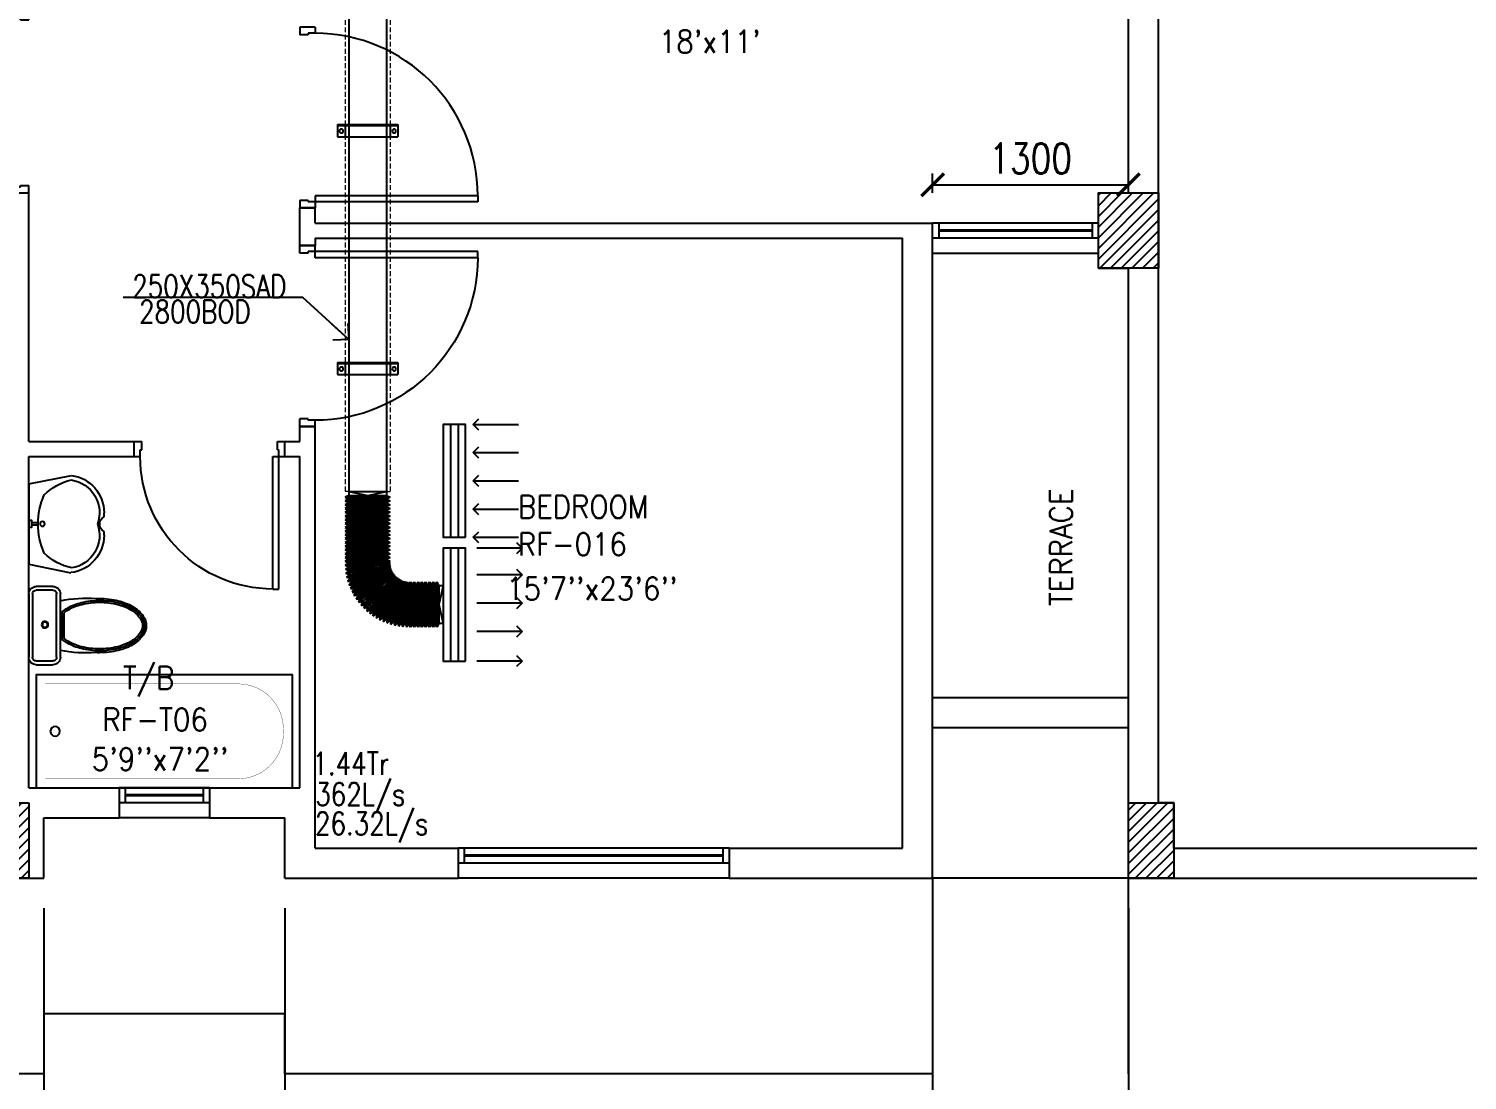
# Model space of a CAD drawing. Header units: millimetres. Extents: x -1288794 to 352264, y -1971533 to -1569871.
# Drawn here: x 303628 to 313176, y -1616675 to -1609693 of the extents above; entities that cross this region are included whole.
import ezdxf

# ---------------------------------------------------------------- set-up
doc = ezdxf.new("R2010")
doc.units = ezdxf.units.MM
doc.header["$LTSCALE"] = 500
doc.header["$PDMODE"] = 34
for name, pattern in [('DASHED2', [9.525, 6.35, -3.175]), ('HIDDEN', [9.525, 6.35, -3.175]), ('HIDDEN2', [4.7625, 3.175, -1.5875])]:
    doc.linetypes.add(name, pattern=pattern)
for name, color, linetype in [('A-ANNO-DIMS', 1, 'Continuous'), ('A-ANNO-TEXT', 8, 'Continuous'), ('A-DOOR', 4, 'Continuous'), ('A-FLOR-OVHD', 4, 'DASHED2'), ('A-FLOR-PFIX', 8, 'Continuous'), ('A-FLOR-SPCL', 8, 'Continuous'), ('A-GLAZ', 5, 'Continuous'), ('A-WALL-FULL', 8, 'Continuous'), ('AC-SAD', 3, 'Continuous'), ('AC-SAD TEXT', 3, 'Continuous'), ('M-HANGER', 30, 'Continuous'), ('RAD DIF', 10, 'Continuous'), ('RETURN GRILL RIGHT', 1, 'Continuous'), ('S-COL- HACT.', 9, 'Continuous'), ('S-COL.', 8, 'Continuous'), ('SUPPLY GRILL RIGHT', 3, 'Continuous')]:
    doc.layers.add(name, color=color, linetype=linetype)
doc.layers.add('INSULATION', color=1, linetype='Continuous', lineweight=5)
doc.styles.add('ROMANS', font='romans.shx', dxfattribs={"width": 0.8})
doc.styles.add('SIMPLEX', font='simplex.shx', dxfattribs={"width": 0.8})
doc.dimstyles.new('100 of DIM2', dxfattribs={"dimscale": 0, "dimtxt": 200, "dimasz": 150, "dimexe": 75, "dimexo": 200, "dimgap": 75, "dimtad": 1, "dimdec": 0, "dimrnd": 5, "dimzin": 0, "dimdsep": 46, "dimtxsty": 'ROMANS', "dimblk": 'ARCHTICK', "dimcen": 100, "dimclrd": 94, "dimclre": 94, "dimclrt": 2, "dimadec": 0, "dimazin": 0, "dimtfac": 1, "dimtdec": 0, "dimtofl": 0, "dimtmove": 2, "dimatfit": 3, "dimldrblk": 'OPEN90', "dimfxl": 75, "dimtolj": 1, "dimtzin": 0, "dimarcsym": 0})
pattern_1 = [(45, (1420082.95, -1215620.816), (-35.355339, 35.355339), [])]

# ---------------------------------------------------------------- blocks, each defined once
blk = doc.blocks.new('D-100-R1')
for p, q in [((-80, 980), (-80, 100)), ((-80, 980), (-40, 980)), ((-40, 980), (-40, 55)), ((-1000, 100), (-1000, 0)), ((-1000, 100), (-960, 100)), ((-960, 100), (-960, 55)), ((-80, 100), (0, 100)), ((0, 100), (0, 0)), ((-960, 55), (-950, 55)), ((-950, 55), (-950, 0)), ((-50, 55), (-50, 0)), ((-50, 55), (-40, 55)), ((-50, 0), (0, 0)), ((-1000, 0), (-950, 0))]:
    blk.add_line(p, q)
at = {"linetype": 'Continuous'}
blk.add_arc((-80, 100), 880, 90, 180, dxfattribs=at)
blk = doc.blocks.new('D-120-R1')
for p, q in [((-80, 1180), (-40, 1180)), ((-80, 1180), (-80, 100)), ((-40, 1180), (-40, 55)), ((-1200, 100), (-1160, 100)), ((-1200, 100), (-1200, 0)), ((-1160, 100), (-1160, 55)), ((-80, 100), (0, 100)), ((0, 100), (0, 0)), ((-1160, 55), (-1150, 55)), ((-1150, 55), (-1150, 0)), ((-50, 55), (-40, 55)), ((-50, 55), (-50, 0)), ((-50, 0), (0, 0)), ((-1200, 0), (-1150, 0))]:
    blk.add_line(p, q)
at = {"linetype": 'Continuous'}
blk.add_arc((-80, 100), 1080, 90, 180, dxfattribs=at)
blk = doc.blocks.new('WC-1')
for p, q in [((-210, 0), (210, 0)), ((-260, -160), (-260, -50)), ((-235, -160), (-235, -50)), ((-210, -25), (210, -25)), ((235, -50), (235, -160)), ((260, -50), (260, -160)), ((210, -185), (-210, -185)), ((210, -210), (-210, -210)), ((91.5, -222.5), (-91.5, -222.5)), ((85.8, -235), (-85.8, -235))]:
    blk.add_line(p, q)
for radius in [22.1, 17.1]:
    blk.add_circle((-6.1, -107.5), radius)
for centre, radius, start, end in [((-210, -50), 50, 90, 180), ((-210, -50), 25, 90, 180), ((210, -50), 50, 360, 90), ((210, -50), 25, 360, 90), ((-210, -160), 50, 180, 270), ((-210, -160), 25, 180, 270), ((210, -160), 25, 270, 360), ((210, -160), 50, 270, 360), ((722.3, -383.2), 904.1, 168.95288, 184.06317), ((178.2, -428.2), 340.7, 149.85861, 166.47658), ((178.2, -428.2), 328.2, 149.85861, 166.47658), ((68.6, -364.5), 214, 138.41516, 149.85861), ((68.6, -364.5), 201.5, 139.99435, 149.85861), ((-68.6, -364.5), 201.5, 30.14139, 40.00565), ((-68.6, -364.5), 214, 30.14139, 41.58484), ((-178.2, -428.2), 328.2, 13.52342, 30.14139), ((-178.2, -428.2), 340.7, 13.52342, 30.14139), ((352.1, -470), 519.6, 166.47658, 180), ((352.1, -470), 507.1, 166.47658, 180), ((-352.1, -470), 507.1, 360, 13.52342), ((-352.1, -470), 519.6, 360, 13.52342), ((352.1, -470), 532.1, 177.55413, 180), ((352.1, -470), 532.1, 180, 193.52342), ((352.1, -470), 519.6, 180, 193.52342), ((352.1, -470), 507.1, 180, 193.52342), ((-352.1, -470), 507.1, 346.47658, 360), ((-352.1, -470), 519.6, 346.47658, 360), ((-352.1, -470), 532.1, 346.47658, 360), ((-352.1, -470), 532.1, 360, 2.44587), ((178.2, -511.8), 353.2, 193.52342, 210.14139), ((178.2, -511.8), 340.7, 193.52342, 210.14139), ((178.2, -511.8), 328.2, 193.52342, 210.14139), ((-178.2, -511.8), 328.2, 329.85861, 346.47658), ((-178.2, -511.8), 340.7, 329.85861, 346.47658), ((-178.2, -511.8), 353.2, 329.85861, 346.47658), ((68.6, -575.5), 226.5, 210.14139, 234.49716), ((68.6, -575.5), 214, 210.14139, 234.49716), ((68.6, -575.5), 201.5, 210.14139, 234.49716), ((0, -671.6), 108.4, 234.49716, 270), ((0, -671.6), 95.9, 234.49716, 270), ((0, -671.6), 83.4, 234.49716, 270), ((0, -671.6), 83.4, 270, 305.50284), ((0, -671.6), 95.9, 270, 305.50284), ((0, -671.6), 108.4, 270, 305.50284), ((-68.6, -575.5), 201.5, 305.50284, 329.85861), ((-68.6, -575.5), 214, 305.50284, 329.85861), ((-68.6, -575.5), 226.5, 305.50284, 329.85861)]:
    blk.add_arc(centre, radius, start, end)
at = {"linetype": 'Continuous', "ltscale": 50}
blk.add_arc((-722.3, -383.2), 904.1, 355.93683, 11.04712, dxfattribs=at)
blk = doc.blocks.new('LAV-4')
for p, q in [((-266.3, 0), (-322.3, -283.1)), ((-266.3, 0), (268.1, 0)), ((268.1, 0), (323.6, -280.1)), ((-48.1, -499.7), (-74.6, -499.7)), ((75.4, -499.7), (49.9, -499.7))]:
    blk.add_line(p, q)
for points in [[(-24.6, 0), (-24.6, -18.5), (24.6, -18.5), (24.6, 0)], [(-9.2, -20), (-9.2, -56.9), (7.7, -56.9), (7.7, -20)]]:
    blk.add_lwpolyline(points, close=True)
blk.add_circle((0, -90.7), 15.4)
for centre, radius, start, end in [((0, -538.9), 477.4, 66.12608, 113.87396), ((73.5, -366), 375, 135.33332, 167.14321), ((-73.5, -366), 375, 12.51988, 44.66672), ((-74.6, -249.7), 250, 187.67842, 270), ((-74.6, -249.7), 220, 188.58141, 289.95234), ((75.4, -249.7), 220, 250.0878, 350.85148), ((75.4, -249.7), 250, 270, 353.01209), ((0.9, -526.6), 55.9, 28.78265, 151.21735), ((49.7, -499.5), 0, 238.18833, 0)]:
    blk.add_arc(centre, radius, start, end)
blk = doc.blocks.new('W-180')
for p, q in [((1800, 100), (0, 100)), ((40, 0), (40, 100)), ((1760, 100), (1760, 0)), ((1800, 0), (0, 0))]:
    blk.add_line(p, q)
at = {"linetype": 'Continuous'}
for p, q in [((1760, 53), (40, 53)), ((1760, 47), (40, 47))]:
    blk.add_line(p, q, dxfattribs=at)
blk = doc.blocks.new('W-60')
for p, q in [((600, 100), (0, 100)), ((40, 0), (40, 100)), ((560, 100), (560, 0)), ((600, 0), (0, 0))]:
    blk.add_line(p, q)
at = {"linetype": 'Continuous'}
for p, q in [((560, 53), (40, 53)), ((560, 47), (40, 47))]:
    blk.add_line(p, q, dxfattribs=at)
blk = doc.blocks.new('BT-2')
blk.add_lwpolyline([(0, 750), (1700, 750), (1700, 0), (0, 0)], close=True)
at = {"const_width": 2}
blk.add_lwpolyline([(60, 690), (1340, 690, -0.414214), (1640, 390), (1640, 360, -0.414214), (1340, 60), (60, 60)], format="xyb", close=True, dxfattribs=at)
blk.add_circle((125, 374.5), 31.9)
blk = doc.blocks.new('_ArchTick')
at = {"color": 0, "linetype": 'ByBlock', "const_width": 0.15}
blk.add_lwpolyline([(-0.5, -0.5), (0.5, 0.5)], dxfattribs=at)
blk = doc.blocks.new('*D146')
at = {"layer": 'A-ANNO-DIMS', "color": 94, "linetype": 'Continuous', "lineweight": -2, "ltscale": 3, "transparency": 16777216}
for p, q in [((310927.8, -1615532.8), (310927.8, -1618146.8)), ((323727.8, -1615532.8), (323727.8, -1618146.8)), ((323727.8, -1618071.8), (310927.8, -1618071.8))]:
    blk.add_line(p, q, dxfattribs=at)
at = {"layer": 'Defpoints', "color": 0, "linetype": 'Continuous', "ltscale": 3, "transparency": 16777216}
for p in [(310927.8, -1615332.8), (323727.8, -1615332.8), (310927.8, -1618071.8)]:
    blk.add_point(p, dxfattribs=at)
at = {"layer": 'A-ANNO-DIMS', "color": 94, "linetype": 'Continuous', "lineweight": -2, "ltscale": 3, "transparency": 16777216, "xscale": 150, "yscale": 150, "zscale": 150, "rotation": 180}
blk.add_blockref('_ArchTick', (310927.8, -1618071.8), dxfattribs=at)
at = {"layer": 'A-ANNO-DIMS', "color": 94, "linetype": 'Continuous', "lineweight": -2, "ltscale": 3, "transparency": 16777216, "xscale": 150, "yscale": 150, "zscale": 150}
blk.add_blockref('_ArchTick', (323727.8, -1618071.8), dxfattribs=at)
at = {"layer": 'A-ANNO-DIMS', "color": 2, "linetype": 'Continuous', "ltscale": 3, "transparency": 16777216, "insert": (317327.8, -1617896.8), "char_height": 200, "attachment_point": 5, "style": 'ROMANS'}
blk.add_mtext('\\A1;12800', dxfattribs=at)
blk = doc.blocks.new('_Open90')
at = {"color": 0, "linetype": 'ByBlock', "lineweight": -2}
for p, q in [((0, 0), (-1, 0)), ((-0.5, 0.5), (0, 0)), ((0, 0), (-0.5, -0.5))]:
    blk.add_line(p, q, dxfattribs=at)
blk = doc.blocks.new('*D147')
at = {"layer": 'A-ANNO-DIMS', "color": 94, "linetype": 'Continuous', "lineweight": -2, "ltscale": 3, "transparency": 16777216}
for p, q in [((309627.8, -1615532.8), (309627.8, -1618146.8)), ((310927.8, -1615532.8), (310927.8, -1618146.8)), ((310927.8, -1618071.8), (309627.8, -1618071.8))]:
    blk.add_line(p, q, dxfattribs=at)
at = {"layer": 'Defpoints', "color": 0, "linetype": 'Continuous', "ltscale": 3, "transparency": 16777216}
for p in [(309627.8, -1615332.8), (310927.8, -1615332.8), (309627.8, -1618071.8)]:
    blk.add_point(p, dxfattribs=at)
at = {"layer": 'A-ANNO-DIMS', "color": 94, "linetype": 'Continuous', "lineweight": -2, "ltscale": 3, "transparency": 16777216, "xscale": 150, "yscale": 150, "zscale": 150, "rotation": 180}
blk.add_blockref('_ArchTick', (309627.8, -1618071.8), dxfattribs=at)
at = {"layer": 'A-ANNO-DIMS', "color": 94, "linetype": 'Continuous', "lineweight": -2, "ltscale": 3, "transparency": 16777216, "xscale": 150, "yscale": 150, "zscale": 150}
blk.add_blockref('_ArchTick', (310927.8, -1618071.8), dxfattribs=at)
at = {"layer": 'A-ANNO-DIMS', "color": 2, "linetype": 'Continuous', "ltscale": 3, "transparency": 16777216, "insert": (310277.8, -1617896.8), "char_height": 200, "attachment_point": 5, "style": 'ROMANS'}
blk.add_mtext('\\A1;1300', dxfattribs=at)
blk = doc.blocks.new('*D148')
at = {"layer": 'A-ANNO-DIMS', "color": 94, "linetype": 'Continuous', "lineweight": -2, "ltscale": 3, "transparency": 16777216}
for p, q in [((305327.8, -1615532.8), (305327.8, -1618146.8)), ((309627.8, -1615532.8), (309627.8, -1618146.8)), ((309627.8, -1618071.8), (305327.8, -1618071.8))]:
    blk.add_line(p, q, dxfattribs=at)
at = {"layer": 'Defpoints', "color": 0, "linetype": 'Continuous', "ltscale": 3, "transparency": 16777216}
for p in [(305327.8, -1615332.8), (309627.8, -1615332.8), (305327.8, -1618071.8)]:
    blk.add_point(p, dxfattribs=at)
at = {"layer": 'A-ANNO-DIMS', "color": 94, "linetype": 'Continuous', "lineweight": -2, "ltscale": 3, "transparency": 16777216, "xscale": 150, "yscale": 150, "zscale": 150, "rotation": 180}
blk.add_blockref('_ArchTick', (305327.8, -1618071.8), dxfattribs=at)
at = {"layer": 'A-ANNO-DIMS', "color": 94, "linetype": 'Continuous', "lineweight": -2, "ltscale": 3, "transparency": 16777216, "xscale": 150, "yscale": 150, "zscale": 150}
blk.add_blockref('_ArchTick', (309627.8, -1618071.8), dxfattribs=at)
at = {"layer": 'A-ANNO-DIMS', "color": 2, "linetype": 'Continuous', "ltscale": 3, "transparency": 16777216, "insert": (307477.8, -1617896.8), "char_height": 200, "attachment_point": 5, "style": 'ROMANS'}
blk.add_mtext('\\A1;4300', dxfattribs=at)
blk = doc.blocks.new('*D149')
at = {"layer": 'A-ANNO-DIMS', "color": 94, "linetype": 'Continuous', "lineweight": -2, "ltscale": 3, "transparency": 16777216}
for p, q in [((303727.8, -1615532.8), (303727.8, -1618146.8)), ((305327.8, -1615532.8), (305327.8, -1618146.8)), ((305327.8, -1618071.8), (303727.8, -1618071.8))]:
    blk.add_line(p, q, dxfattribs=at)
at = {"layer": 'Defpoints', "color": 0, "linetype": 'Continuous', "ltscale": 3, "transparency": 16777216}
for p in [(303727.8, -1615332.8), (305327.8, -1615332.8), (303727.8, -1618071.8)]:
    blk.add_point(p, dxfattribs=at)
at = {"layer": 'A-ANNO-DIMS', "color": 94, "linetype": 'Continuous', "lineweight": -2, "ltscale": 3, "transparency": 16777216, "xscale": 150, "yscale": 150, "zscale": 150, "rotation": 180}
blk.add_blockref('_ArchTick', (303727.8, -1618071.8), dxfattribs=at)
at = {"layer": 'A-ANNO-DIMS', "color": 94, "linetype": 'Continuous', "lineweight": -2, "ltscale": 3, "transparency": 16777216, "xscale": 150, "yscale": 150, "zscale": 150}
blk.add_blockref('_ArchTick', (305327.8, -1618071.8), dxfattribs=at)
at = {"layer": 'A-ANNO-DIMS', "color": 2, "linetype": 'Continuous', "ltscale": 3, "transparency": 16777216, "insert": (304527.8, -1617896.8), "char_height": 200, "attachment_point": 5, "style": 'ROMANS'}
blk.add_mtext('\\A1;1600', dxfattribs=at)
blk = doc.blocks.new('*D150')
at = {"layer": 'A-ANNO-DIMS', "color": 94, "linetype": 'Continuous', "lineweight": -2, "ltscale": 3, "transparency": 16777216}
for p, q in [((299327.8, -1615532.8), (299327.8, -1618146.8)), ((303727.8, -1615532.8), (303727.8, -1618146.8)), ((303727.8, -1618071.8), (299327.8, -1618071.8))]:
    blk.add_line(p, q, dxfattribs=at)
at = {"layer": 'Defpoints', "color": 0, "linetype": 'Continuous', "ltscale": 3, "transparency": 16777216}
for p in [(299327.8, -1615332.8), (303727.8, -1615332.8), (299327.8, -1618071.8)]:
    blk.add_point(p, dxfattribs=at)
at = {"layer": 'A-ANNO-DIMS', "color": 94, "linetype": 'Continuous', "lineweight": -2, "ltscale": 3, "transparency": 16777216, "xscale": 150, "yscale": 150, "zscale": 150, "rotation": 180}
blk.add_blockref('_ArchTick', (299327.8, -1618071.8), dxfattribs=at)
at = {"layer": 'A-ANNO-DIMS', "color": 94, "linetype": 'Continuous', "lineweight": -2, "ltscale": 3, "transparency": 16777216, "xscale": 150, "yscale": 150, "zscale": 150}
blk.add_blockref('_ArchTick', (303727.8, -1618071.8), dxfattribs=at)
at = {"layer": 'A-ANNO-DIMS', "color": 2, "linetype": 'Continuous', "ltscale": 3, "transparency": 16777216, "insert": (301527.8, -1617896.8), "char_height": 200, "attachment_point": 5, "style": 'ROMANS'}
blk.add_mtext('\\A1;4400', dxfattribs=at)
blk = doc.blocks.new('*D189')
at = {"layer": 'Defpoints', "color": 0, "transparency": 16777216}
for p in [(310927.8, -1610728.6), (309627.8, -1610982.8), (310927.8, -1610982.8)]:
    blk.add_point(p, dxfattribs=at)
at = {"layer": 'RAD DIF', "color": 94, "lineweight": -2, "transparency": 16777216}
for p, q in [((309627.8, -1610782.8), (309627.8, -1610653.6)), ((310927.8, -1610782.8), (310927.8, -1610653.6)), ((309627.8, -1610728.6), (310927.8, -1610728.6))]:
    blk.add_line(p, q, dxfattribs=at)
at = {"layer": 'RAD DIF', "color": 94, "lineweight": -2, "transparency": 16777216, "xscale": 150, "yscale": 150, "zscale": 150, "rotation": 180}
blk.add_blockref('_ArchTick', (309627.8, -1610728.6), dxfattribs=at)
at = {"layer": 'RAD DIF', "color": 94, "lineweight": -2, "transparency": 16777216, "xscale": 150, "yscale": 150, "zscale": 150}
blk.add_blockref('_ArchTick', (310927.8, -1610728.6), dxfattribs=at)
at = {"layer": 'RAD DIF', "color": 2, "transparency": 16777216, "insert": (310277.8, -1610553.6), "char_height": 200, "attachment_point": 5, "style": 'ROMANS'}
blk.add_mtext('\\A1;1300', dxfattribs=at)
blk = doc.blocks.new('*U303')
at = {"layer": 'AC-SAD'}
for p, q in [((-25, 250), (-12.5, 275)), ((-25, 0), (-25, 250)), ((-12.5, -25), (-12.5, 275)), ((-12.5, 275), (0, 250)), ((0, 0), (0, 250)), ((-25, 0), (-12.5, -25)), ((-12.5, -25), (0, 0))]:
    blk.add_line(p, q, dxfattribs=at)
blk = doc.blocks.new('*U304')
at = {"layer": 'AC-SAD', "color": 0, "linetype": 'ByBlock', "lineweight": -2, "transparency": 16777216}
for p, rotation in [((305753.5, -1613265.9), 273.5809862195675), ((305752.8, -1613240.9), 270), ((305755.9, -1613290.8), 277.1619724391347), ((305759.8, -1613315.5), 280.7429586587023), ((305765.2, -1613339.9), 284.3239448782699), ((305772.1, -1613363.9), 287.9049310978373), ((305780.6, -1613387.4), 291.485917317405), ((305790.4, -1613410.4), 295.0669035369727), ((305801.7, -1613432.7), 298.6478897565401), ((305814.4, -1613454.2), 302.2288759761078), ((305828.4, -1613474.9), 305.8098621956752), ((305843.6, -1613494.8), 309.3908484152428), ((305860.1, -1613513.6), 312.9718346348104), ((305877.7, -1613531.3), 316.552820854378), ((305896.4, -1613547.9), 320.1338070739455), ((305916, -1613563.3), 323.7147932935132), ((305936.6, -1613577.5), 327.2957795130807), ((305958.1, -1613590.3), 330.8767657326483), ((305980.3, -1613601.8), 334.457751952216), ((306003.2, -1613611.9), 338.0387381717838), ((306026.6, -1613620.5), 341.6197243913513), ((306050.6, -1613627.6), 345.2007106109189), ((306074.9, -1613633.3), 348.7816968304863), ((306099.6, -1613637.4), 352.3626830500538), ((306124.5, -1613639.9), 355.9436692696212), ((306149.4, -1613640.9), 359.5246554891889)]:
    blk.add_blockref('*U303', p, dxfattribs=dict(at, rotation=rotation))
blk = doc.blocks.new('*U274')
at = {"color": 41, "linetype": 'HIDDEN2'}
for p, q in [((-37.5, -183.2), (-37.5, 216.8)), ((37.5, -183.2), (37.5, 216.8)), ((42.5, -183.2), (42.5, 216.8))]:
    blk.add_line(p, q, dxfattribs=at)
at = {"color": 41}
for p, q in [((42.5, 216.8), (-37.5, 216.8)), ((42.5, 166.8), (-37.5, 166.8)), ((42.5, -133.2), (-37.5, -133.2)), ((42.5, -183.2), (-37.5, -183.2))]:
    blk.add_line(p, q, dxfattribs=at)
for centre in [(0, 191.8), (0, -158.2)]:
    blk.add_circle(centre, 12.5, dxfattribs=at)
blk = doc.blocks.new('*U275')
at = {"color": 41, "linetype": 'HIDDEN2'}
for p, q in [((-37.5, -175.2), (-37.5, 224.8)), ((37.5, -175.2), (37.5, 224.8)), ((42.5, -175.2), (42.5, 224.8))]:
    blk.add_line(p, q, dxfattribs=at)
at = {"color": 41}
for p, q in [((42.5, 224.8), (-37.5, 224.8)), ((42.5, 174.8), (-37.5, 174.8)), ((42.5, -125.2), (-37.5, -125.2)), ((42.5, -175.2), (-37.5, -175.2))]:
    blk.add_line(p, q, dxfattribs=at)
for centre in [(0, 199.8), (0, -150.2)]:
    blk.add_circle(centre, 12.5, dxfattribs=at)
blk = doc.blocks.new('SUPPLY GRILL RIGHT')
at = {"layer": 'SUPPLY GRILL RIGHT'}
for p, q in [((375, 25), (-375, 25)), ((375, -25), (375, 25)), ((375, -25), (-375, -25)), ((375, -75), (375, -25))]:
    blk.add_line(p, q, dxfattribs=at)
blk.add_lwpolyline([(-375, -75), (375, -75), (375, 75), (-375, 75)], close=True, dxfattribs=at)
for points in [[(-375, -450), (-375, -150)], [(-178.5, -450), (-178.5, -150)], [(9, -450), (9, -150)], [(196.5, -450), (196.5, -150)], [(375, -450), (375, -150)]]:
    blk.add_leader(points, dimstyle='100 of DIM2', override={"dimscale": 1, "dimasz": 75, "dimtad": 0, "dimclrd": 0, "dimfxl": 0.2}, dxfattribs=at)
blk = doc.blocks.new('RETURN GRILL RIGHT')
at = {"layer": 'RETURN GRILL RIGHT'}
for p, q in [((375, 25), (-375, 25)), ((375, -25), (-375, -25))]:
    blk.add_line(p, q, dxfattribs=at)
blk.add_lwpolyline([(-375, -75), (375, -75), (375, 75), (-375, 75)], close=True, dxfattribs=at)
for points in [[(-375, -125), (-375, -425)], [(-187.5, -125), (-187.5, -425)], [(0, -125), (0, -425)], [(187.5, -125), (187.5, -425)], [(375, -125), (375, -425)]]:
    blk.add_leader(points, dimstyle='100 of DIM2', override={"dimscale": 1, "dimasz": 75, "dimtad": 0, "dimclrd": 0, "dimfxl": 0.2}, dxfattribs=at)

msp = doc.modelspace()

# ---------------------------------------------------------------- hatches: boundary and pattern name
at = {"layer": 'S-COL- HACT.', "linetype": 'Continuous', "ltscale": 3}
h = msp.add_hatch(dxfattribs=at)
h.set_pattern_fill('ANSI31', color=256, scale=400, style=0)
h.set_pattern_definition(pattern_1)
h.paths.add_polyline_path([(311127.8, -1610782.8), (311127.8, -1611282.8), (310727.8, -1611282.8), (310727.8, -1610782.8)])
h = msp.add_hatch(dxfattribs=at)
h.set_pattern_fill('ANSI31', color=256, scale=400, style=0)
h.set_pattern_definition(pattern_1)
h.paths.add_polyline_path([(303627.8, -1614832.8), (303627.8, -1615332.8), (303227.8, -1615332.8), (303227.8, -1614832.8)])
h = msp.add_hatch(dxfattribs=at)
h.set_pattern_fill('ANSI31', color=256, scale=400, style=0)
h.set_pattern_definition([(45, (540622.95, -1616057.58), (-35.355339, 35.355339), [])])
h.paths.add_polyline_path([(311227.8, -1614832.8), (311227.8, -1615332.8), (310927.8, -1615332.8), (310927.8, -1614832.8)])

# ---------------------------------------------------------------- linework, layer by layer
at = {"layer": 'A-FLOR-OVHD', "ltscale": 3}
msp.add_lwpolyline([(323727.8, -1615332.8), (323727.8, -1616632.8), (310927.8, -1616632.8), (310927.8, -1615332.8), (309627.8, -1615332.8), (309627.8, -1616632.8), (305327.8, -1616632.8), (305327.8, -1616232.8), (303727.8, -1616232.8), (303727.8, -1616632.8), (296727.8, -1616632.8), (296727.8, -1606982.8), (295727.8, -1606982.8), (295727.8, -1602482.8)], dxfattribs=at)
msp.add_lwpolyline([(323727.8, -1615332.8), (323727.8, -1616632.8), (310927.8, -1616632.8), (310927.8, -1615332.8), (309627.8, -1615332.8), (309627.8, -1616632.8), (305327.8, -1616632.8), (305327.8, -1616232.8), (303727.8, -1616232.8), (303727.8, -1616632.8), (296727.8, -1616632.8), (296727.8, -1606982.8), (295727.8, -1606982.8), (295727.8, -1602482.8)], dxfattribs=at)
at = {"layer": 'A-FLOR-SPCL', "ltscale": 3}
for p, q in [((309627.8, -1614132.8), (310927.8, -1614132.8)), ((309627.8, -1614332.8), (310927.8, -1614332.8))]:
    msp.add_line(p, q, dxfattribs=at)
at = {"layer": 'A-GLAZ'}
for p, q in [((310727.8, -1610982.8), (309627.8, -1610982.8)), ((309667.8, -1610982.8), (309667.8, -1611082.8)), ((310687.8, -1611082.8), (310687.8, -1610982.8)), ((310727.8, -1611082.8), (309627.8, -1611082.8))]:
    msp.add_line(p, q, dxfattribs=at)
at = {"layer": 'A-GLAZ', "linetype": 'Continuous'}
for p, q in [((310687.8, -1611029.8), (309667.8, -1611029.8)), ((310687.8, -1611035.8), (309667.8, -1611035.8))]:
    msp.add_line(p, q, dxfattribs=at)
at = {"layer": 'A-GLAZ', "ltscale": 3}
for p, q in [((309627.8, -1611182.8), (310727.8, -1611182.8)), ((304827.8, -1614932.8), (304227.8, -1614932.8)), ((308277.8, -1615332.8), (306477.8, -1615332.8))]:
    msp.add_line(p, q, dxfattribs=at)
at = {"layer": 'A-WALL-FULL', "ltscale": 3}
for p, q in [((310927.8, -1610782.8), (310927.8, -1607682.8)), ((311127.8, -1614832.8), (311127.8, -1607932.8)), ((303527.8, -1610782.8), (303627.8, -1610782.8)), ((303627.8, -1612432.8), (303627.8, -1610782.8)), ((310727.8, -1610782.8), (310927.8, -1610782.8)), ((310727.8, -1611282.8), (310727.8, -1610782.8)), ((305427.8, -1610882.8), (305527.8, -1610882.8)), ((305427.8, -1611132.8), (305427.8, -1610882.8)), ((305527.8, -1610982.8), (305527.8, -1610882.8)), ((305527.8, -1610982.8), (309627.8, -1610982.8)), ((309627.8, -1611182.8), (309627.8, -1610982.8)), ((305527.8, -1611082.8), (309427.8, -1611082.8)), ((305527.8, -1611082.8), (305527.8, -1611132.8)), ((309427.8, -1615132.8), (309427.8, -1611082.8)), ((305427.8, -1611132.8), (305527.8, -1611132.8)), ((309627.8, -1611182.8), (309627.8, -1611182.8)), ((309627.8, -1615332.8), (309627.8, -1611182.8)), ((310727.8, -1611282.8), (310927.8, -1611282.8)), ((310927.8, -1615332.8), (310927.8, -1611282.8)), ((305427.8, -1612332.8), (305527.8, -1612332.8)), ((305427.8, -1612432.8), (305427.8, -1612332.8)), ((305527.8, -1615132.8), (305527.8, -1612332.8)), ((303627.8, -1612432.8), (304327.8, -1612432.8)), ((304327.8, -1612532.8), (304327.8, -1612432.8)), ((305327.8, -1612532.8), (305327.8, -1612432.8)), ((305327.8, -1612432.8), (305427.8, -1612432.8)), ((303627.8, -1612532.8), (304327.8, -1612532.8)), ((303627.8, -1614732.8), (303627.8, -1612532.8)), ((305327.8, -1612532.8), (305427.8, -1612532.8)), ((305427.8, -1614732.8), (305427.8, -1612532.8)), ((303627.8, -1614732.8), (304227.8, -1614732.8)), ((304227.8, -1614732.8), (304227.8, -1614932.8)), ((304827.8, -1614732.8), (305427.8, -1614732.8)), ((304827.8, -1614732.8), (304827.8, -1614932.8)), ((303727.8, -1615332.8), (303727.8, -1614932.8)), ((303727.8, -1614932.8), (304227.8, -1614932.8)), ((304827.8, -1614932.8), (305327.8, -1614932.8)), ((305327.8, -1615332.8), (305327.8, -1614932.8)), ((305527.8, -1615132.8), (306477.8, -1615132.8)), ((306477.8, -1615132.8), (306477.8, -1615332.8)), ((308277.8, -1615132.8), (309427.8, -1615132.8)), ((308277.8, -1615132.8), (308277.8, -1615332.8)), ((311227.8, -1615132.8), (323527.8, -1615132.8)), ((301527.8, -1615332.8), (303727.8, -1615332.8)), ((305327.8, -1615332.8), (306477.8, -1615332.8)), ((308277.8, -1615332.8), (309627.8, -1615332.8)), ((310927.8, -1615332.8), (323727.8, -1615332.8))]:
    msp.add_line(p, q, dxfattribs=at)
at = {"layer": 'A-WALL-FULL', "linetype": 'Continuous', "ltscale": 3}
for p, q in [((303227.8, -1610782.8), (303627.8, -1610782.8)), ((311227.8, -1614832.8), (311127.8, -1614832.8)), ((311227.8, -1615132.8), (311227.8, -1614832.8))]:
    msp.add_line(p, q, dxfattribs=at)
at = {"layer": 'AC-SAD'}
for p, q in [((305752.8, -1608632.8), (305752.8, -1613240.9)), ((306002.8, -1608632.8), (306002.8, -1613240.9)), ((305752.8, -1612790.9), (305727.8, -1612803.4)), ((305727.8, -1612803.4), (306027.8, -1612803.4)), ((305727.8, -1612803.4), (305752.8, -1612815.9)), ((305752.8, -1612815.9), (305727.8, -1612828.4)), ((305727.8, -1612828.4), (306027.8, -1612828.4)), ((305727.8, -1612828.4), (305752.8, -1612840.9)), ((305752.8, -1612840.9), (305727.8, -1612853.4)), ((305752.8, -1612765.9), (306002.8, -1612765.9)), ((305752.8, -1612765.9), (305877.8, -1612790.9)), ((305752.8, -1612790.9), (306002.8, -1612790.9)), ((305752.8, -1612815.9), (306002.8, -1612815.9)), ((305752.8, -1612840.9), (306002.8, -1612840.9)), ((305877.8, -1612790.9), (306002.8, -1612765.9)), ((306002.8, -1612790.9), (306027.8, -1612803.4)), ((306027.8, -1612803.4), (306002.8, -1612815.9)), ((306002.8, -1612815.9), (306027.8, -1612828.4)), ((306027.8, -1612828.4), (306002.8, -1612840.9)), ((306002.8, -1612840.9), (306027.8, -1612853.4)), ((305727.8, -1612853.4), (306027.8, -1612853.4)), ((305727.8, -1612853.4), (305752.8, -1612865.9)), ((305752.8, -1612865.9), (305727.8, -1612878.4)), ((305727.8, -1612878.4), (306027.8, -1612878.4)), ((305727.8, -1612878.4), (305752.8, -1612890.9)), ((305752.8, -1612890.9), (305727.8, -1612903.4)), ((305727.8, -1612903.4), (306027.8, -1612903.4)), ((305727.8, -1612903.4), (305752.8, -1612915.9)), ((305752.8, -1612915.9), (305727.8, -1612928.4)), ((305727.8, -1612928.4), (306027.8, -1612928.4)), ((305727.8, -1612928.4), (305752.8, -1612940.9)), ((305752.8, -1612940.9), (305727.8, -1612953.4)), ((305752.8, -1612865.9), (306002.8, -1612865.9)), ((305752.8, -1612890.9), (306002.8, -1612890.9)), ((305752.8, -1612915.9), (306002.8, -1612915.9)), ((305752.8, -1612940.9), (306002.8, -1612940.9)), ((306027.8, -1612853.4), (306002.8, -1612865.9)), ((306002.8, -1612865.9), (306027.8, -1612878.4)), ((306027.8, -1612878.4), (306002.8, -1612890.9)), ((306002.8, -1612890.9), (306027.8, -1612903.4)), ((306027.8, -1612903.4), (306002.8, -1612915.9)), ((306002.8, -1612915.9), (306027.8, -1612928.4)), ((306027.8, -1612928.4), (306002.8, -1612940.9)), ((306002.8, -1612940.9), (306027.8, -1612953.4)), ((305727.8, -1612953.4), (306027.8, -1612953.4)), ((305727.8, -1612953.4), (305752.8, -1612965.9)), ((305752.8, -1612965.9), (305727.8, -1612978.4)), ((305727.8, -1612978.4), (306027.8, -1612978.4)), ((305727.8, -1612978.4), (305752.8, -1612990.9)), ((305752.8, -1612990.9), (305727.8, -1613003.4)), ((305727.8, -1613003.4), (306027.8, -1613003.4)), ((305727.8, -1613003.4), (305752.8, -1613015.9)), ((305752.8, -1613015.9), (305727.8, -1613028.4)), ((305727.8, -1613028.4), (306027.8, -1613028.4)), ((305727.8, -1613028.4), (305752.8, -1613040.9)), ((305752.8, -1613040.9), (305727.8, -1613053.4)), ((305752.8, -1612965.9), (306002.8, -1612965.9)), ((305752.8, -1612990.9), (306002.8, -1612990.9)), ((305752.8, -1613015.9), (306002.8, -1613015.9)), ((305752.8, -1613040.9), (306002.8, -1613040.9)), ((306027.8, -1612953.4), (306002.8, -1612965.9)), ((306002.8, -1612965.9), (306027.8, -1612978.4)), ((306027.8, -1612978.4), (306002.8, -1612990.9)), ((306002.8, -1612990.9), (306027.8, -1613003.4)), ((306027.8, -1613003.4), (306002.8, -1613015.9)), ((306002.8, -1613015.9), (306027.8, -1613028.4)), ((306027.8, -1613028.4), (306002.8, -1613040.9)), ((306002.8, -1613040.9), (306027.8, -1613053.4)), ((305727.8, -1613053.4), (306027.8, -1613053.4)), ((305727.8, -1613053.4), (305752.8, -1613065.9)), ((305752.8, -1613065.9), (305727.8, -1613078.4)), ((305727.8, -1613078.4), (306027.8, -1613078.4)), ((305727.8, -1613078.4), (305752.8, -1613090.9)), ((305752.8, -1613090.9), (305727.8, -1613103.4)), ((305727.8, -1613103.4), (306027.8, -1613103.4)), ((305727.8, -1613103.4), (305752.8, -1613115.9)), ((305752.8, -1613115.9), (305727.8, -1613128.4)), ((305727.8, -1613128.4), (306027.8, -1613128.4)), ((305727.8, -1613128.4), (305752.8, -1613140.9)), ((305752.8, -1613065.9), (306002.8, -1613065.9)), ((305752.8, -1613090.9), (306002.8, -1613090.9)), ((305752.8, -1613115.9), (306002.8, -1613115.9)), ((306027.8, -1613053.4), (306002.8, -1613065.9)), ((306002.8, -1613065.9), (306027.8, -1613078.4)), ((306027.8, -1613078.4), (306002.8, -1613090.9)), ((306002.8, -1613090.9), (306027.8, -1613103.4)), ((306027.8, -1613103.4), (306002.8, -1613115.9)), ((306002.8, -1613115.9), (306027.8, -1613128.4)), ((306027.8, -1613128.4), (306002.8, -1613140.9)), ((305752.8, -1613140.9), (305727.8, -1613153.4)), ((305727.8, -1613153.4), (306027.8, -1613153.4)), ((305727.8, -1613153.4), (305752.8, -1613165.9)), ((305752.8, -1613165.9), (305727.8, -1613178.4)), ((305727.8, -1613178.4), (306027.8, -1613178.4)), ((305727.8, -1613178.4), (305752.8, -1613190.9)), ((305752.8, -1613190.9), (305727.8, -1613203.4)), ((305727.8, -1613203.4), (306027.8, -1613203.4)), ((305727.8, -1613203.4), (305752.8, -1613215.9)), ((305752.8, -1613140.9), (306002.8, -1613140.9)), ((305752.8, -1613165.9), (306002.8, -1613165.9)), ((305752.8, -1613190.9), (306002.8, -1613190.9)), ((306002.8, -1613140.9), (306027.8, -1613153.4)), ((306027.8, -1613153.4), (306002.8, -1613165.9)), ((306002.8, -1613165.9), (306027.8, -1613178.4)), ((306027.8, -1613178.4), (306002.8, -1613190.9)), ((306002.8, -1613190.9), (306027.8, -1613203.4)), ((306027.8, -1613203.4), (306002.8, -1613215.9)), ((306149.4, -1613390.9), (306161.9, -1613365.9)), ((306149.4, -1613390.9), (306149.4, -1613640.9)), ((306377.8, -1613390.9), (306152.8, -1613390.9)), ((306161.9, -1613365.9), (306161.9, -1613665.9)), ((306161.9, -1613365.9), (306174.4, -1613390.9)), ((306174.4, -1613390.9), (306186.9, -1613365.9)), ((306174.4, -1613390.9), (306174.4, -1613640.9)), ((306186.9, -1613365.9), (306186.9, -1613665.9)), ((306186.9, -1613365.9), (306199.4, -1613390.9)), ((306199.4, -1613390.9), (306211.9, -1613365.9)), ((306199.4, -1613390.9), (306199.4, -1613640.9)), ((306211.9, -1613365.9), (306211.9, -1613665.9)), ((306211.9, -1613365.9), (306224.4, -1613390.9)), ((306224.4, -1613390.9), (306236.9, -1613365.9)), ((306224.4, -1613390.9), (306224.4, -1613640.9)), ((306236.9, -1613365.9), (306236.9, -1613665.9)), ((306236.9, -1613365.9), (306249.4, -1613390.9)), ((306249.4, -1613390.9), (306261.9, -1613365.9)), ((306249.4, -1613390.9), (306249.4, -1613640.9)), ((306261.9, -1613365.9), (306261.9, -1613665.9)), ((306261.9, -1613365.9), (306274.4, -1613390.9)), ((306274.4, -1613390.9), (306286.9, -1613365.9)), ((306274.4, -1613390.9), (306274.4, -1613640.9)), ((306286.9, -1613365.9), (306286.9, -1613665.9)), ((306286.9, -1613365.9), (306299.4, -1613390.9)), ((306299.4, -1613390.9), (306311.9, -1613365.9)), ((306299.4, -1613390.9), (306299.4, -1613640.9)), ((306311.9, -1613365.9), (306311.9, -1613665.9)), ((306311.9, -1613365.9), (306324.4, -1613390.9)), ((306324.4, -1613390.9), (306336.9, -1613365.9)), ((306324.4, -1613390.9), (306324.4, -1613640.9)), ((306336.9, -1613365.9), (306336.9, -1613665.9)), ((306336.9, -1613365.9), (306349.4, -1613390.9)), ((306349.4, -1613390.9), (306349.4, -1613640.9)), ((306377.8, -1613390.9), (306349.4, -1613515.9)), ((306349.4, -1613515.9), (306377.8, -1613640.9)), ((306161.9, -1613665.9), (306149.4, -1613640.9)), ((306377.8, -1613640.9), (306152.8, -1613640.9)), ((306174.4, -1613640.9), (306161.9, -1613665.9)), ((306186.9, -1613665.9), (306174.4, -1613640.9)), ((306199.4, -1613640.9), (306186.9, -1613665.9)), ((306211.9, -1613665.9), (306199.4, -1613640.9)), ((306224.4, -1613640.9), (306211.9, -1613665.9)), ((306236.9, -1613665.9), (306224.4, -1613640.9)), ((306249.4, -1613640.9), (306236.9, -1613665.9)), ((306261.9, -1613665.9), (306249.4, -1613640.9)), ((306274.4, -1613640.9), (306261.9, -1613665.9)), ((306286.9, -1613665.9), (306274.4, -1613640.9)), ((306299.4, -1613640.9), (306286.9, -1613665.9)), ((306311.9, -1613665.9), (306299.4, -1613640.9)), ((306324.4, -1613640.9), (306311.9, -1613665.9)), ((306336.9, -1613665.9), (306324.4, -1613640.9)), ((306349.4, -1613640.9), (306336.9, -1613665.9))]:
    msp.add_line(p, q, dxfattribs=at)
for radius in [400, 150]:
    msp.add_arc((306152.8, -1613240.9), radius, 180, 270, dxfattribs=at)
at = {"layer": 'INSULATION', "linetype": 'HIDDEN', "ltscale": 0.01}
for p, q in [((305727.8, -1608635.9), (305727.8, -1612765.9)), ((306027.8, -1608635.9), (306027.8, -1612765.9)), ((305752.8, -1612765.9), (305727.8, -1612765.9)), ((306002.8, -1612765.9), (306027.8, -1612765.9))]:
    msp.add_line(p, q, dxfattribs=at)
at = {"layer": 'S-COL.', "linetype": 'Continuous', "ltscale": 3}
for points in [[(311127.8, -1610782.8), (311127.8, -1611282.8), (310727.8, -1611282.8), (310727.8, -1610782.8)], [(311127.8, -1610782.8), (311127.8, -1611282.8), (310727.8, -1611282.8), (310727.8, -1610782.8)], [(311127.8, -1610782.8), (311127.8, -1611282.8), (310727.8, -1611282.8), (310727.8, -1610782.8)], [(303627.8, -1614832.8), (303627.8, -1615332.8), (303227.8, -1615332.8), (303227.8, -1614832.8)], [(310927.8, -1615332.8), (310927.8, -1614832.8), (311227.8, -1614832.8), (311227.8, -1615332.8)], [(310927.8, -1615332.8), (310927.8, -1614832.8), (311227.8, -1614832.8), (311227.8, -1615332.8)], [(310927.8, -1615332.8), (310927.8, -1614832.8), (311227.8, -1614832.8), (311227.8, -1615332.8)], [(311227.8, -1614832.8), (311227.8, -1615332.8), (310927.8, -1615332.8), (310927.8, -1614832.8)]]:
    msp.add_lwpolyline(points, close=True, dxfattribs=at)

# ---------------------------------------------------------------- block references
at = {"layer": 'A-DOOR', "ltscale": 3}
for p, rotation in [((303627.8, -1609582.8), 90), ((305427.8, -1610882.8), 270)]:
    msp.add_blockref('D-120-R1', p, dxfattribs=dict(at, rotation=rotation))
at = {"layer": 'A-DOOR', "ltscale": 3, "xscale": -1}
for name, p, rotation in [('D-120-R1', (305427.8, -1611132.8), 270), ('D-100-R1', (305327.8, -1612432.8), 180)]:
    msp.add_blockref(name, p, dxfattribs=dict(at, rotation=rotation))
at = {"layer": 'A-FLOR-PFIX', "ltscale": 3, "xscale": -1}
for name, p, rotation in [('LAV-4', (303627.8, -1612980.7), 90), ('WC-1', (303627.8, -1613655.7), 90), ('BT-2', (303677.8, -1613982.8), 180)]:
    msp.add_blockref(name, p, dxfattribs=dict(at, rotation=rotation))
at = {"layer": 'A-GLAZ', "ltscale": 3, "xscale": -1, "rotation": 180}
for name, p in [('W-60', (304227.8, -1614732.8)), ('W-180', (306477.8, -1615132.8))]:
    msp.add_blockref(name, p, dxfattribs=at)
at = {"layer": 'AC-SAD'}
msp.add_blockref('*U304', (0, 0), dxfattribs=at)
at = {"layer": 'M-HANGER', "xscale": -1, "rotation": 270}
for name, p in [('*U274', (305861, -1610371.9)), ('*U275', (305853, -1611951.9))]:
    msp.add_blockref(name, p, dxfattribs=at)
at = {"layer": 'RETURN GRILL RIGHT', "rotation": 89.99999999999999}
msp.add_blockref('RETURN GRILL RIGHT', (306452.8, -1612694.6), dxfattribs=at)
at = {"layer": 'SUPPLY GRILL RIGHT', "rotation": 89.99999999999999}
msp.add_blockref('SUPPLY GRILL RIGHT', (306452.8, -1613515.9), dxfattribs=at)

# ---------------------------------------------------------------- texts
at = {"layer": 'A-ANNO-TEXT', "style": 'ROMANS', "width": 0.9}
for s, p in [("18'x11'", (307810.2, -1609852.8)), ('BEDROOM', (306874.9, -1612942.1)), ('RF-016', (306874.9, -1613190.8)), ("15'7''x23'6''", (306796.4, -1613485.1)), ('T/B', (304252.4, -1614077.3)), ('RF-T06', (304116.8, -1614354.9)), ("5'9''x7'2''", (304045.5, -1614616.9))]:
    msp.add_text(s, height=150, dxfattribs=at).set_placement(p)
msp.add_text('TERRACE', height=150, rotation=90, dxfattribs=at).set_placement((310554.7, -1613526.7))
at = {"layer": 'AC-SAD TEXT', "style": 'SIMPLEX', "width": 0.8}
for s, p in [('250X350SAD', (304314.8, -1611477.5)), ('2800BOD', (304360.1, -1611645.7)), ('1.44Tr', (305510.4, -1614647.1)), ('362L/s', (305529.7, -1614849.9)), ('26.32L/s', (305527.8, -1615045))]:
    msp.add_text(s, height=150, dxfattribs=at).set_placement(p)

# ---------------------------------------------------------------- dimensions: what is measured, and where the dimension line sits
at = {"layer": 'A-ANNO-DIMS', "linetype": 'Continuous', "ltscale": 3}
for base, p1, p2, picture, middle in [((299327.8, -1618071.8), (303727.8, -1615332.8), (299327.8, -1615332.8), '*D150', (301527.8, -1617896.8)), ((303727.8, -1618071.8), (305327.8, -1615332.8), (303727.8, -1615332.8), '*D149', (304527.8, -1617896.8)), ((305327.8, -1618071.8), (309627.8, -1615332.8), (305327.8, -1615332.8), '*D148', (307477.8, -1617896.8)), ((309627.8, -1618071.8), (310927.8, -1615332.8), (309627.8, -1615332.8), '*D147', (310277.8, -1617896.8)), ((310927.8, -1618071.8), (323727.8, -1615332.8), (310927.8, -1615332.8), '*D146', (317327.8, -1617896.8))]:
    dim = msp.add_linear_dim(base=base, p1=p1, p2=p2, dimstyle='100 of DIM2', override={"dimscale": 1}, dxfattribs=at)
    dim.commit()
    dim.dimension.update_dxf_attribs({"geometry": picture, "text_midpoint": middle})
at = {"layer": 'RAD DIF'}
dim = msp.add_linear_dim(base=(310927.8, -1610728.6), p1=(309627.8, -1610982.8), p2=(310927.8, -1610982.8), dimstyle='100 of DIM2', override={"dimscale": 1, "dimfxl": 0.2}, dxfattribs=at)
dim.commit()
dim.dimension.update_dxf_attribs({"geometry": '*D189', "text_midpoint": (310277.8, -1610553.6)})

# ---------------------------------------------------------------- leaders
at = {"layer": 'AC-SAD TEXT'}
msp.add_leader([(305751.3, -1611756.1), (305446.1, -1611477.5), (304255.4, -1611477.5)], dimstyle='100 of DIM2', override={"dimscale": 1, "dimtad": 0, "dimfxl": 0.2}, dxfattribs=at)

doc.saveas('drawing.dxf')
